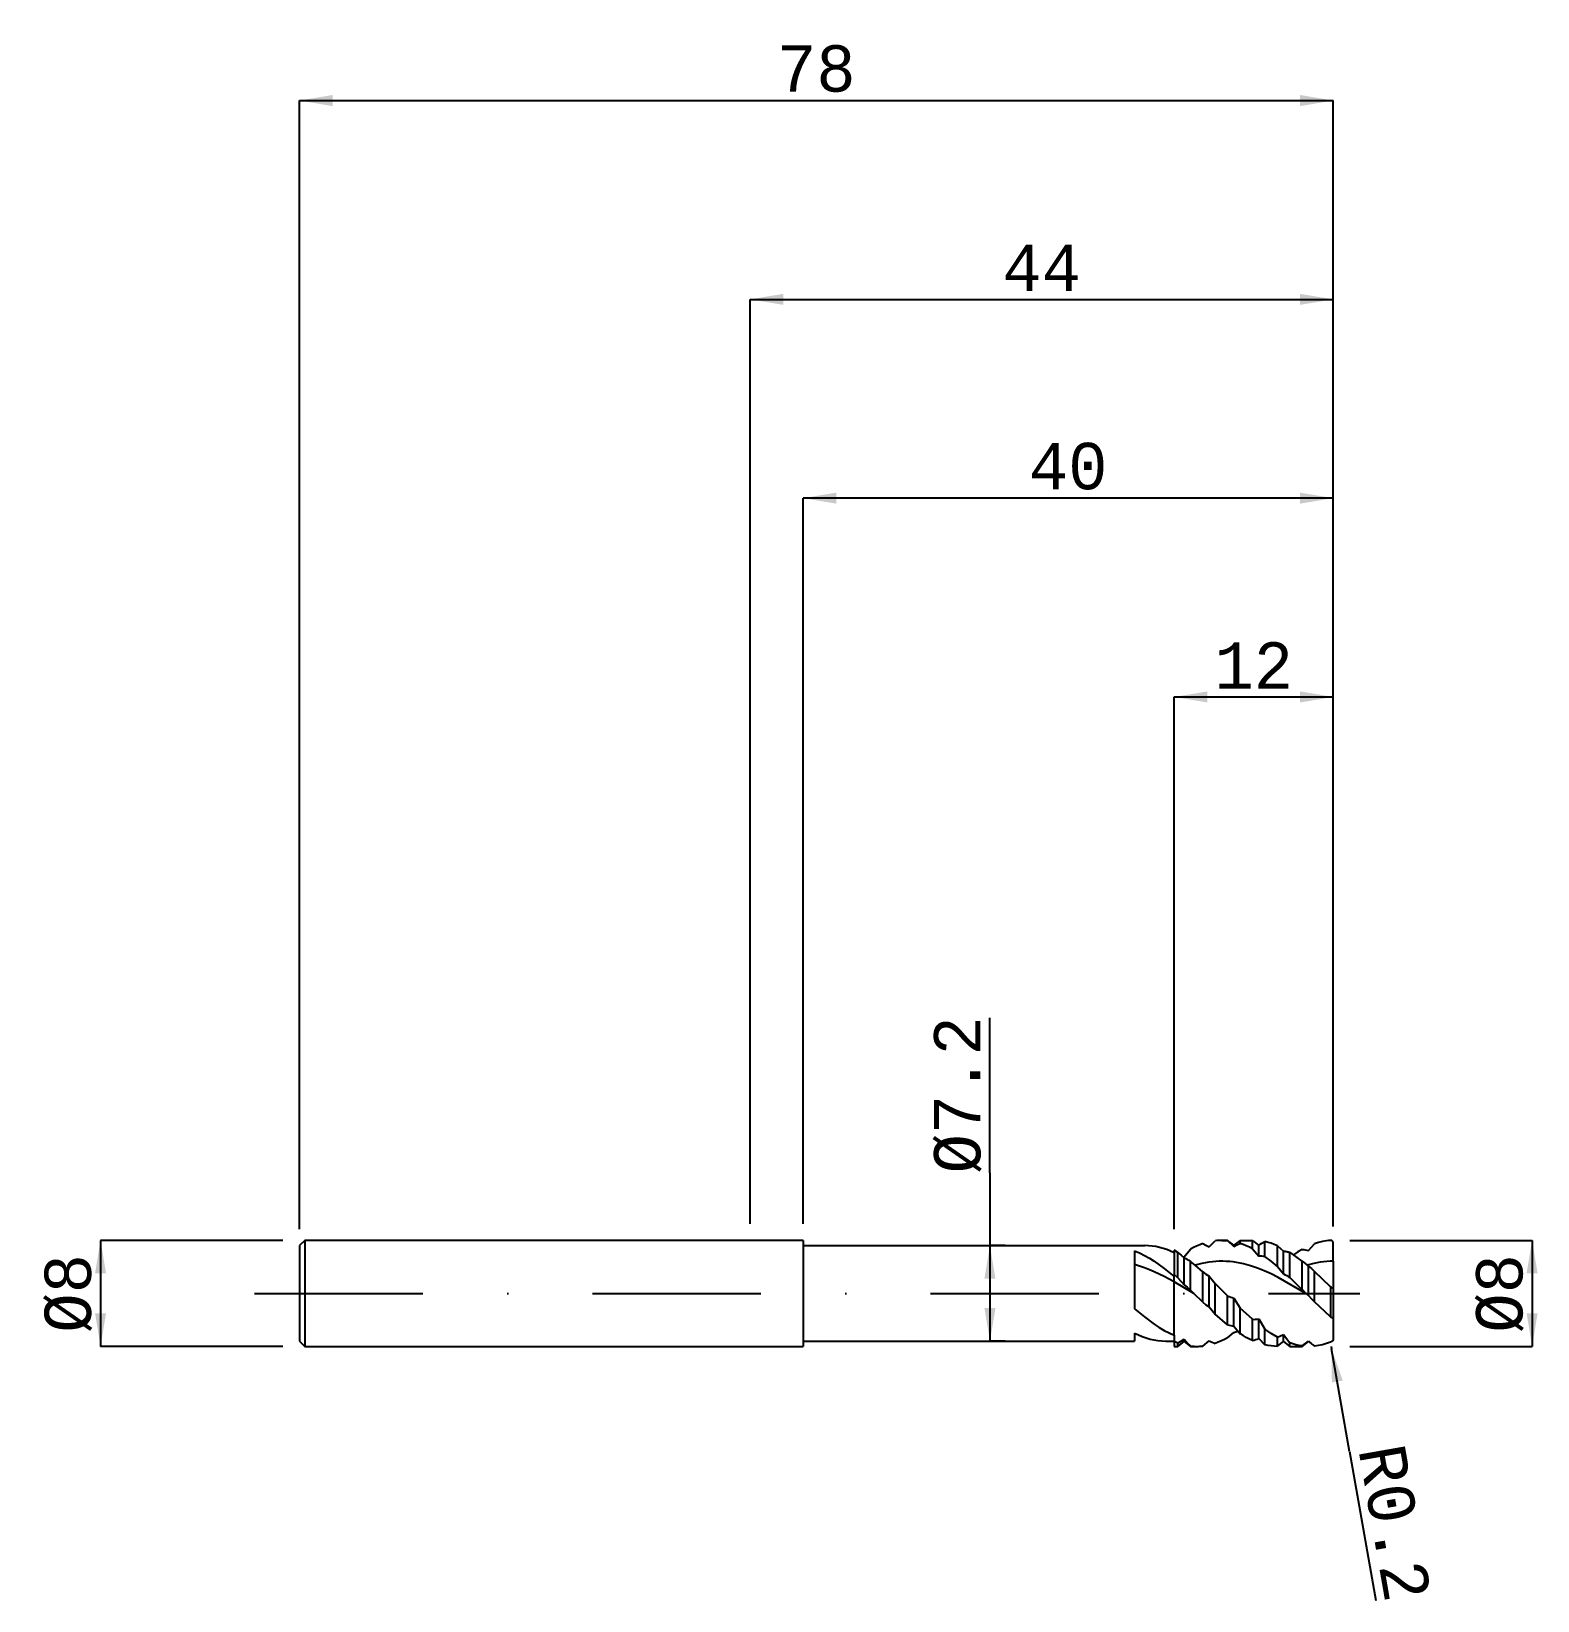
# Model space of a CAD drawing. Extents: x -54 to 59, y -23 to 95.
import ezdxf

# ---------------------------------------------------------------- set-up
doc = ezdxf.new("R2010")
doc.units = 0
doc.linetypes.add('CENTER', pattern=[25.4, 12.7, -6.35, 0, -6.35])
for name, color, linetype in [('1', 4, 'Continuous'), ('2', 7, 'Continuous'), ('4', 2, 'CENTER'), ('SK1', 4, 'Continuous'), ('SK2', 7, 'Continuous'), ('SK4', 2, 'CENTER')]:
    doc.layers.add(name, color=color, linetype=linetype)
doc.styles.get("Standard").update_dxf_attribs({"font": 'Monospac821 BT', "height": 3.5})
doc.dimstyles.get("Standard").update_dxf_attribs({"dimtxt": 3.5, "dimasz": 2.5, "dimexe": 0, "dimexo": 1.25, "dimtad": 1, "dimtoh": 1, "dimdsep": 46, "dimtxsty": 'STANDARD', "dimsah": 1, "dimcen": 0.09, "dimazin": 2, "dimtp": 1, "dimtm": 1, "dimtfac": 1, "dimtdec": 4, "dimtofl": 0, "dimtmove": 0, "dimatfit": 3, "dimfxl": 1, "dimtolj": 1, "dimtzin": 0, "dimarcsym": 0})

# ---------------------------------------------------------------- blocks, each defined once
blk = doc.blocks.new('VDDIM_DEFAULT')
at = {"linetype": 'Continuous', "lineweight": -2, "extrusion": (0, 0, -1)}
blk.add_hatch(color=0, dxfattribs=at).paths.add_polyline_path([(0, 0), (1, -0.1665), (1, 0.1665)], flags=0)
blk = doc.blocks.new('*D3BAE')
at = {"layer": '2'}
for p, q in [((45.25, 4), (59, 4)), ((59, 4), (59, -4)), ((45.25, -4), (59, -4))]:
    blk.add_line(p, q, dxfattribs=at)
at = {"layer": '2', "xscale": 2.5, "yscale": 2.5}
for p, rotation in [((59, 4), 90), ((59, -4), 270)]:
    blk.add_blockref('VDDIM_DEFAULT', p, dxfattribs=dict(at, rotation=rotation))
at = {"layer": '2', "insert": (58.375, 0), "char_height": 3.5, "attachment_point": 8, "rotation": 90}
blk.add_mtext('Ø8', dxfattribs=at)
blk = doc.blocks.new('*D3BAF')
at = {"layer": '2'}
for p, q in [((0, 75), (44, 75)), ((0, 5.25), (0, 75)), ((44, 5.05), (44, 75))]:
    blk.add_line(p, q, dxfattribs=at)
at = {"layer": '2', "xscale": 2.5, "yscale": 2.5, "rotation": 180}
blk.add_blockref('VDDIM_DEFAULT', (0, 75), dxfattribs=at)
at = {"layer": '2', "xscale": 2.5, "yscale": 2.5}
blk.add_blockref('VDDIM_DEFAULT', (44, 75), dxfattribs=at)
at = {"layer": '2', "insert": (22, 75.62), "char_height": 3.5, "attachment_point": 8}
blk.add_mtext('44', dxfattribs=at)
blk = doc.blocks.new('*D3BB0')
at = {"layer": '2'}
for p, q in [((32, 45), (44, 45)), ((32, 4.85), (32, 45)), ((44, 5.05), (44, 45))]:
    blk.add_line(p, q, dxfattribs=at)
at = {"layer": '2', "xscale": 2.5, "yscale": 2.5, "rotation": 180}
blk.add_blockref('VDDIM_DEFAULT', (32, 45), dxfattribs=at)
at = {"layer": '2', "xscale": 2.5, "yscale": 2.5}
blk.add_blockref('VDDIM_DEFAULT', (44, 45), dxfattribs=at)
at = {"layer": '2', "insert": (38, 45.62), "char_height": 3.5, "attachment_point": 8}
blk.add_mtext('12', dxfattribs=at)
blk = doc.blocks.new('*D3BB1')
at = {"layer": 'SK2'}
for p, q in [((-49, 4), (-49, -4)), ((-35.25, 4), (-49, 4)), ((-35.25, -4), (-49, -4))]:
    blk.add_line(p, q, dxfattribs=at)
at = {"layer": 'SK2', "xscale": 2.5, "yscale": 2.5}
for p, rotation in [((-49, 4), 90), ((-49, -4), 270)]:
    blk.add_blockref('VDDIM_DEFAULT', p, dxfattribs=dict(at, rotation=rotation))
at = {"layer": 'SK2', "insert": (-49.625, 0), "char_height": 3.5, "attachment_point": 8, "rotation": 90}
blk.add_mtext('Ø8', dxfattribs=at)
blk = doc.blocks.new('*D3BB2')
at = {"layer": 'SK2'}
for p, q in [((-34, 90), (44, 90)), ((-34, 4.85), (-34, 90)), ((44, 5.05), (44, 90))]:
    blk.add_line(p, q, dxfattribs=at)
at = {"layer": 'SK2', "xscale": 2.5, "yscale": 2.5, "rotation": 180}
blk.add_blockref('VDDIM_DEFAULT', (-34, 90), dxfattribs=at)
at = {"layer": 'SK2', "xscale": 2.5, "yscale": 2.5}
blk.add_blockref('VDDIM_DEFAULT', (44, 90), dxfattribs=at)
at = {"layer": 'SK2', "insert": (5, 90.62), "char_height": 3.5, "attachment_point": 8}
blk.add_mtext('78', dxfattribs=at)
blk = doc.blocks.new('*D3BB3')
at = {"layer": '2'}
for p, q in [((18.1, 9.09), (18.1, 20.79)), ((18.1, 9.09), (18.1, -3.6)), ((18.1, 3.6), (18.1, -3.6)), ((19.25, 3.6), (18.1, 3.6)), ((19.25, -3.6), (18.1, -3.6))]:
    blk.add_line(p, q, dxfattribs=at)
at = {"layer": '2', "xscale": 2.5, "yscale": 2.5}
for p, rotation in [((18.1, 3.6), 90), ((18.1, -3.6), 270)]:
    blk.add_blockref('VDDIM_DEFAULT', p, dxfattribs=dict(at, rotation=rotation))
at = {"layer": '2', "insert": (17.48, 9.05), "char_height": 3.5, "attachment_point": 7, "rotation": 90}
blk.add_mtext('Ø7.2', dxfattribs=at)
blk = doc.blocks.new('*D3BB4')
at = {"layer": '2'}
for p, q in [((44, 60), (4, 60)), ((4, 5.25), (4, 60)), ((44, 5.05), (44, 60))]:
    blk.add_line(p, q, dxfattribs=at)
at = {"layer": '2', "xscale": 2.5, "yscale": 2.5, "rotation": 180}
blk.add_blockref('VDDIM_DEFAULT', (4, 60), dxfattribs=at)
at = {"layer": '2', "xscale": 2.5, "yscale": 2.5}
blk.add_blockref('VDDIM_DEFAULT', (44, 60), dxfattribs=at)
at = {"layer": '2', "insert": (24, 60.62), "char_height": 3.5, "attachment_point": 8}
blk.add_mtext('40', dxfattribs=at)
blk = doc.blocks.new('*D3BB5')
at = {"layer": '2'}
for p, q in [((43.83, -4), (43.87, -4.19)), ((45.23, -11.92), (43.87, -4.19)), ((45.23, -11.92), (47.22, -23.18))]:
    blk.add_line(p, q, dxfattribs=at)
at = {"layer": '2', "xscale": 2.5, "yscale": 2.5, "rotation": 460.00000129}
blk.add_blockref('VDDIM_DEFAULT', (43.87, -4.19), dxfattribs=at)
at = {"layer": '2', "insert": (45.84, -11.78), "char_height": 3.5, "attachment_point": 7, "rotation": 280}
blk.add_mtext('R0.2', dxfattribs=at)

msp = doc.modelspace()

# ---------------------------------------------------------------- linework, layer by layer
at = {"layer": '1'}
for p, q in [((4, 4), (0, 4)), ((4, 4), (4, -4)), ((4, 3.6), (29.78, 3.6)), ((30.058, 3.592), (29.78, 3.6)), ((30.335, 3.566), (30.058, 3.592)), ((30.613, 3.524), (30.335, 3.566)), ((29, 3.22), (29.375, 3.057)), ((29, 3.22), (29, -1.168)), ((29.375, 3.057), (29.75, 2.868)), ((29.75, 2.868), (30.125, 2.654)), ((30.125, 2.654), (30.5, 2.417)), ((30.5, 2.417), (30.875, 2.159)), ((30.89, 3.465), (30.613, 3.524)), ((31.168, 3.39), (30.89, 3.465)), ((31.445, 3.299), (31.168, 3.39)), ((31.723, 3.192), (31.445, 3.299)), ((32, 3.07), (31.723, 3.192)), ((29.375, 2.058), (29, 2.168)), ((29.75, 1.931), (29.375, 2.058)), ((30.125, 1.787), (29.75, 1.931)), ((30.5, 1.627), (30.125, 1.787)), ((31.25, 1.268), (30.5, 1.627)), ((30.875, 2.159), (31.25, 1.883)), ((31.25, 1.883), (32, 1.284)), ((32, 0.865), (31.25, 1.268)), ((32, 0.865), (32, 1.284)), ((32, -3.163), (32, 0.865)), ((29, -1.168), (29.75, -1.777)), ((29.75, -1.777), (30.5, -2.324)), ((30.5, -2.324), (30.875, -2.569)), ((29, -3.004), (29.295, -3.141)), ((29, -3.004), (29, -3.6)), ((29.295, -3.141), (29.589, -3.261)), ((29.589, -3.261), (29.884, -3.363)), ((29.884, -3.363), (30.179, -3.448)), ((30.179, -3.448), (30.474, -3.514)), ((30.474, -3.514), (30.768, -3.562)), ((30.875, -2.569), (31.25, -2.792)), ((31.25, -2.792), (31.625, -2.99)), ((31.625, -2.99), (32, -3.163)), ((0, -4), (4, -4)), ((4, -3.6), (29, -3.6)), ((30.768, -3.562), (31.063, -3.59)), ((31.063, -3.59), (31.358, -3.6)), ((31.358, -3.6), (32, -3.6))]:
    msp.add_line(p, q, dxfattribs=at)
at = {"layer": '1', "color": 1}
for p, q in [((33.688, 3.565), (33.453, 3.454)), ((33.922, 3.664), (33.688, 3.565)), ((34.156, 3.751), (33.922, 3.664)), ((34.156, 3.751), (34.389, 3.647)), ((34.389, 3.647), (34.625, 3.522)), ((34.625, 3.522), (35.094, 3.97)), ((35.589, 4), (36.031, 4)), ((36.5, 3.625), (36.031, 4)), ((36.031, 3.976), (36.031, 4)), ((36.031, 3.976), (36.5, 3.533)), ((36.969, 4), (36.5, 3.625)), ((36.5, 3.533), (36.736, 3.661)), ((36.5, 3.533), (36.5, 3.625)), ((36.736, 3.661), (36.969, 3.769)), ((36.969, 4), (37.906, 4)), ((36.969, 3.769), (36.969, 4)), ((37.203, 3.685), (36.969, 3.769)), ((37.438, 3.588), (37.203, 3.685)), ((37.672, 3.48), (37.438, 3.588)), ((38.003, 3.922), (37.906, 4)), ((37.906, 3.36), (37.906, 4)), ((38.003, 3.922), (38.375, 3.622)), ((38.375, 3.622), (38.492, 3.705)), ((38.375, 2.796), (38.375, 3.622)), ((38.492, 3.705), (38.61, 3.78)), ((38.61, 3.78), (38.727, 3.846)), ((38.727, 3.846), (38.844, 3.903)), ((39.078, 3.846), (38.844, 3.903)), ((38.844, 2.77), (38.844, 3.903)), ((39.313, 3.776), (39.078, 3.846)), ((39.547, 3.693), (39.313, 3.776)), ((39.781, 3.597), (39.547, 3.693)), ((39.781, 3.597), (40.25, 3.177)), ((39.781, 2.033), (39.781, 3.597)), ((42.125, 3.221), (42.594, 3.743)), ((42.895, 3.838), (42.594, 3.743)), ((43.197, 3.911), (42.895, 3.838)), ((43.348, 3.94), (43.197, 3.911)), ((43.498, 3.963), (43.348, 3.94)), ((43.649, 3.98), (43.498, 3.963)), ((43.8, 3.992), (43.649, 3.98)), ((43.808, 3.993), (43.8, 3.992)), ((43.817, 3.993), (43.808, 3.993)), ((43.825, 3.992), (43.817, 3.993)), ((43.834, 3.991), (43.825, 3.992)), ((43.842, 3.99), (43.834, 3.991)), ((43.85, 3.989), (43.842, 3.99)), ((43.859, 3.987), (43.85, 3.989)), ((43.867, 3.984), (43.859, 3.987)), ((43.875, 3.982), (43.867, 3.984)), ((43.883, 3.979), (43.875, 3.982)), ((43.891, 3.975), (43.883, 3.979)), ((43.899, 3.971), (43.891, 3.975)), ((43.907, 3.967), (43.899, 3.971)), ((43.914, 3.962), (43.907, 3.967)), ((43.922, 3.957), (43.914, 3.962)), ((43.929, 3.951), (43.922, 3.957)), ((43.936, 3.945), (43.929, 3.951)), ((43.943, 3.938), (43.936, 3.945)), ((43.95, 3.931), (43.943, 3.938)), ((43.957, 3.923), (43.95, 3.931)), ((43.963, 3.915), (43.957, 3.923)), ((43.969, 3.907), (43.963, 3.915)), ((43.974, 3.898), (43.969, 3.907)), ((43.979, 3.888), (43.974, 3.898)), ((43.984, 3.878), (43.979, 3.888)), ((43.988, 3.868), (43.984, 3.878)), ((43.991, 3.857), (43.988, 3.868)), ((43.994, 3.846), (43.991, 3.857)), ((43.997, 3.835), (43.994, 3.846)), ((43.999, 3.823), (43.997, 3.835)), ((44, 3.812), (43.999, 3.823)), ((44, 3.8), (44, 3.812)), ((44, 2.424), (44, 3.8)), ((32, 3.253), (32, 1.427)), ((32.281, 3.084), (32, 3.253)), ((32.281, 1.163), (32.281, 3.084)), ((32.281, 3.084), (32.513, 2.875)), ((32.513, 2.875), (32.75, 2.677)), ((32.64, 2.767), (32.75, 2.766)), ((32.75, 2.766), (33.219, 3.331)), ((32.75, 0.646), (32.75, 2.677)), ((32.75, 2.677), (32.867, 2.624)), ((32.867, 2.624), (32.985, 2.563)), ((32.985, 2.563), (33.102, 2.493)), ((33.102, 2.493), (33.219, 2.415)), ((33.453, 3.454), (33.219, 3.331)), ((33.219, 0.252), (33.219, 2.415)), ((33.571, 2.128), (33.219, 2.415)), ((34.878, 2.387), (34.617, 2.354)), ((35.139, 2.409), (34.878, 2.387)), ((35.401, 2.421), (35.139, 2.409)), ((35.662, 2.424), (35.401, 2.421)), ((35.923, 2.416), (35.662, 2.424)), ((36.185, 2.398), (35.923, 2.416)), ((36.446, 2.37), (36.185, 2.398)), ((36.708, 2.332), (36.446, 2.37)), ((37.906, 3.36), (37.672, 3.48)), ((37.906, 3.36), (38.375, 2.796)), ((39.313, 2.418), (38.844, 2.77)), ((39.781, 2.033), (39.313, 2.418)), ((40.25, 1.468), (40.25, 3.177)), ((40.25, 3.177), (40.309, 3.176)), ((40.309, 3.176), (40.367, 3.172)), ((40.367, 3.172), (40.426, 3.165)), ((40.426, 3.165), (40.485, 3.156)), ((40.485, 3.156), (40.543, 3.145)), ((40.543, 3.145), (40.602, 3.132)), ((40.602, 3.132), (40.66, 3.116)), ((40.66, 3.116), (40.719, 3.099)), ((41.188, 2.785), (40.719, 3.099)), ((40.719, 1.186), (40.719, 3.099)), ((41.329, 3.126), (41.001, 2.914)), ((41.656, 2.434), (41.188, 2.785)), ((41.656, 3.318), (41.329, 3.126)), ((41.656, 3.318), (41.772, 3.303)), ((41.656, 0.275), (41.656, 2.434)), ((41.656, 2.434), (41.843, 2.276)), ((41.772, 3.303), (41.889, 3.281)), ((41.889, 3.281), (42.006, 3.254)), ((42.006, 3.254), (42.125, 3.221)), ((43.262, 2.378), (43.016, 2.345)), ((43.508, 2.402), (43.262, 2.378)), ((43.754, 2.418), (43.508, 2.402)), ((44, 2.424), (43.754, 2.418)), ((44, 2.424), (44, 0.407)), ((32.281, 1.163), (32, 1.427)), ((32, 1.284), (32, 1.427)), ((32, 0.865), (32, 1.284)), ((34.094, 2.26), (33.571, 2.128)), ((34.156, 1.617), (33.571, 2.128)), ((34.355, 2.312), (34.094, 2.26)), ((34.156, -0.673), (34.156, 1.617)), ((34.156, 1.617), (34.388, 1.449)), ((34.617, 2.354), (34.355, 2.312)), ((34.388, 1.449), (34.625, 1.299)), ((34.625, -1.019), (34.625, 1.299)), ((34.625, 1.299), (34.86, 1.029)), ((36.969, 2.284), (36.708, 2.332)), ((37.23, 2.227), (36.969, 2.284)), ((37.753, 2.084), (37.23, 2.227)), ((38.276, 1.907), (37.753, 2.084)), ((38.798, 1.698), (38.276, 1.907)), ((39.321, 1.461), (38.798, 1.698)), ((39.844, 1.199), (39.321, 1.461)), ((39.781, 2.033), (40.25, 1.468)), ((41.935, 0), (39.844, 1.199)), ((40.25, 1.468), (40.369, 1.406)), ((40.369, 1.406), (40.486, 1.338)), ((40.486, 1.338), (40.603, 1.265)), ((40.603, 1.265), (40.719, 1.186)), ((41.656, 0.275), (40.719, 1.186)), ((41.843, 2.276), (42.033, 2.128)), ((42.524, 2.253), (42.033, 2.128)), ((42.033, 2.128), (42.125, 2.06)), ((42.125, -0.171), (42.125, 2.06)), ((42.125, 2.06), (42.242, 1.967)), ((42.242, 1.967), (42.36, 1.865)), ((42.36, 1.865), (42.477, 1.756)), ((42.477, 1.756), (42.594, 1.639)), ((43.016, 2.345), (42.524, 2.253)), ((43.8, 0.493), (42.594, 1.639)), ((42.594, -0.65), (42.594, 1.639)), ((32, -3.163), (32, 0.865)), ((33.473, 0), (32, 0.865)), ((32.281, 1.163), (32.514, 0.898)), ((32.514, 0.898), (32.75, 0.646)), ((32.75, 0.646), (32.986, 0.459)), ((32.986, 0.459), (33.219, 0.252)), ((33.473, 0), (33.219, 0.252)), ((34.156, -0.673), (33.473, 0)), ((34.86, 1.029), (35.094, 0.732)), ((36.031, -0.192), (35.094, 0.732)), ((35.094, -1.562), (35.094, 0.732)), ((41.935, 0), (42.125, -0.171)), ((43.8, 0.493), (43.8, -1.782)), ((43.839, 0.457), (43.8, 0.493)), ((43.872, 0.429), (43.839, 0.457)), ((43.889, 0.416), (43.872, 0.429)), ((43.906, 0.404), (43.889, 0.416)), ((43.923, 0.394), (43.906, 0.404)), ((43.931, 0.39), (43.923, 0.394)), ((43.939, 0.386), (43.931, 0.39)), ((43.947, 0.383), (43.939, 0.386)), ((43.954, 0.38), (43.947, 0.383)), ((43.957, 0.379), (43.954, 0.38)), ((43.961, 0.379), (43.957, 0.379)), ((43.964, 0.378), (43.961, 0.379)), ((43.967, 0.377), (43.964, 0.378)), ((43.97, 0.377), (43.967, 0.377)), ((43.973, 0.377), (43.97, 0.377)), ((43.976, 0.377), (43.973, 0.377)), ((43.977, 0.377), (43.976, 0.377)), ((43.978, 0.377), (43.977, 0.377)), ((43.979, 0.378), (43.978, 0.377)), ((43.981, 0.378), (43.979, 0.378)), ((43.982, 0.378), (43.981, 0.378)), ((43.983, 0.378), (43.982, 0.378)), ((43.984, 0.379), (43.983, 0.378)), ((43.985, 0.379), (43.984, 0.379)), ((43.986, 0.379), (43.985, 0.379)), ((43.987, 0.38), (43.986, 0.379)), ((43.988, 0.38), (43.987, 0.38)), ((43.989, 0.381), (43.988, 0.38)), ((43.99, 0.382), (43.989, 0.381)), ((43.991, 0.382), (43.99, 0.382)), ((43.992, 0.384), (43.991, 0.383)), ((43.991, 0.383), (43.991, 0.382)), ((43.993, 0.384), (43.992, 0.384)), ((43.994, 0.386), (43.993, 0.385)), ((43.993, 0.385), (43.993, 0.384)), ((43.995, 0.387), (43.994, 0.386)), ((43.996, 0.388), (43.995, 0.388)), ((43.995, 0.388), (43.995, 0.387)), ((43.997, 0.39), (43.996, 0.389)), ((43.996, 0.389), (43.996, 0.388)), ((43.998, 0.392), (43.997, 0.391)), ((43.997, 0.391), (43.997, 0.39)), ((43.999, 0.395), (43.998, 0.393)), ((43.998, 0.393), (43.998, 0.392)), ((44, 0.4), (43.999, 0.398)), ((43.999, 0.398), (43.999, 0.395)), ((44, 0.407), (44, -1.859)), ((44, 0.407), (44, 0.405)), ((44, 0.405), (44, 0.402)), ((44, 0.402), (44, 0.4)), ((34.156, -0.673), (34.389, -0.857)), ((34.389, -0.857), (34.506, -0.941)), ((34.506, -0.941), (34.625, -1.019)), ((34.625, -1.019), (35.094, -1.562)), ((36.031, -2.367), (36.031, -0.192)), ((36.031, -0.192), (36.147, -0.241)), ((36.147, -0.241), (36.263, -0.284)), ((36.263, -0.284), (36.381, -0.321)), ((36.381, -0.321), (36.5, -0.353)), ((36.5, -2.469), (36.5, -0.353)), ((36.5, -0.353), (36.969, -1.105)), ((36.969, -3.045), (36.969, -1.105)), ((37.906, -1.96), (36.969, -1.105)), ((42.125, -0.171), (42.361, -0.402)), ((42.361, -0.402), (42.594, -0.65)), ((43.8, -1.782), (42.594, -0.65)), ((36.031, -2.367), (35.094, -1.562)), ((37.906, -3.56), (37.906, -1.96)), ((38.375, -3.396), (38.375, -1.931)), ((38.375, -1.931), (38.844, -2.709)), ((43.824, -1.803), (43.8, -1.782)), ((43.848, -1.822), (43.824, -1.803)), ((43.881, -1.845), (43.848, -1.822)), ((43.897, -1.856), (43.881, -1.845)), ((43.913, -1.865), (43.897, -1.856)), ((43.927, -1.872), (43.913, -1.865)), ((43.935, -1.876), (43.927, -1.872)), ((43.942, -1.878), (43.935, -1.876)), ((43.948, -1.881), (43.942, -1.878)), ((43.955, -1.883), (43.948, -1.881)), ((43.961, -1.884), (43.955, -1.883)), ((43.964, -1.885), (43.961, -1.884)), ((43.967, -1.885), (43.964, -1.885)), ((43.97, -1.885), (43.967, -1.885)), ((43.973, -1.885), (43.97, -1.885)), ((43.975, -1.885), (43.973, -1.885)), ((43.978, -1.885), (43.975, -1.885)), ((43.98, -1.885), (43.978, -1.885)), ((43.981, -1.885), (43.98, -1.885)), ((43.983, -1.884), (43.981, -1.885)), ((43.984, -1.884), (43.983, -1.884)), ((43.985, -1.884), (43.984, -1.884)), ((43.986, -1.883), (43.985, -1.884)), ((43.987, -1.883), (43.986, -1.883)), ((43.988, -1.883), (43.987, -1.883)), ((43.989, -1.882), (43.988, -1.883)), ((43.99, -1.881), (43.989, -1.882)), ((43.991, -1.881), (43.99, -1.881)), ((43.992, -1.88), (43.991, -1.88)), ((43.991, -1.88), (43.991, -1.881)), ((43.993, -1.879), (43.992, -1.88)), ((43.994, -1.878), (43.993, -1.879)), ((43.995, -1.877), (43.994, -1.877)), ((43.994, -1.877), (43.994, -1.878)), ((43.996, -1.876), (43.995, -1.877)), ((43.997, -1.874), (43.996, -1.875)), ((43.996, -1.875), (43.996, -1.876)), ((43.998, -1.872), (43.997, -1.873)), ((43.997, -1.873), (43.997, -1.874)), ((43.999, -1.87), (43.998, -1.871)), ((43.998, -1.871), (43.998, -1.872)), ((44, -1.865), (43.999, -1.866)), ((43.999, -1.866), (43.999, -1.867)), ((43.999, -1.867), (43.999, -1.868)), ((43.999, -1.868), (43.999, -1.87)), ((44, -1.859), (44, -1.862)), ((44, -1.859), (44, -3.476)), ((44, -1.862), (44, -1.863)), ((44, -1.863), (44, -1.865)), ((32, -3.163), (32, -3.642)), ((32.281, -3.748), (32.75, -3.455)), ((32.75, -3.455), (32.985, -3.726)), ((32.75, -3.625), (32.75, -3.455)), ((35.797, -3.484), (35.563, -3.592)), ((36.031, -3.364), (35.797, -3.484)), ((36.031, -3.364), (36.5, -2.948)), ((36.5, -2.469), (36.969, -3.045)), ((36.5, -2.948), (36.578, -2.93)), ((36.578, -2.93), (36.656, -2.907)), ((36.656, -2.907), (36.734, -2.88)), ((36.734, -2.88), (36.812, -2.85)), ((37.203, -3.19), (36.969, -3.045)), ((37.438, -3.325), (37.203, -3.19)), ((37.672, -3.448), (37.438, -3.325)), ((37.906, -3.56), (37.672, -3.448)), ((37.906, -3.56), (38.022, -3.527)), ((38.022, -3.527), (38.139, -3.489)), ((38.139, -3.489), (38.256, -3.445)), ((38.256, -3.445), (38.375, -3.396)), ((38.375, -3.396), (38.844, -3.884)), ((38.844, -3.884), (38.844, -2.709)), ((39.313, -3.032), (38.844, -2.709)), ((39.781, -3.313), (39.313, -3.032)), ((39.781, -3.313), (40.013, -3.215)), ((39.781, -4), (39.781, -3.313)), ((40.013, -3.215), (40.25, -3.1)), ((40.25, -3.1), (40.719, -3.74)), ((40.25, -3.625), (40.25, -3.1)), ((43.974, -3.549), (43.969, -3.557)), ((43.983, -3.534), (43.971, -3.554)), ((43.979, -3.541), (43.974, -3.549)), ((43.983, -3.534), (43.979, -3.541)), ((43.989, -3.523), (43.983, -3.534)), ((43.987, -3.527), (43.983, -3.534)), ((43.99, -3.519), (43.987, -3.527)), ((43.992, -3.516), (43.989, -3.523)), ((43.993, -3.512), (43.99, -3.519)), ((43.993, -3.512), (43.992, -3.514)), ((43.992, -3.514), (43.992, -3.516)), ((43.997, -3.498), (43.993, -3.512)), ((43.995, -3.506), (43.993, -3.512)), ((43.997, -3.499), (43.995, -3.506)), ((44, -3.476), (43.997, -3.498)), ((43.998, -3.493), (43.997, -3.499)), ((43.999, -3.487), (43.998, -3.493)), ((44, -3.481), (43.999, -3.487)), ((44, -3.476), (44, -3.481)), ((32, -3.642), (32, -4)), ((32.281, -3.748), (32, -3.642)), ((32, -4), (32.281, -4)), ((32.281, -4), (32.75, -3.625)), ((32.281, -4), (32.281, -3.748)), ((32.281, -4), (32.281, -4)), ((32.75, -3.625), (33.219, -4)), ((32.985, -3.726), (33.219, -3.969)), ((33.219, -4), (33.219, -3.969)), ((33.219, -4), (33.219, -4)), ((33.219, -4), (33.722, -4)), ((34.156, -3.977), (34.625, -3.58)), ((34.625, -3.58), (34.742, -3.642)), ((34.742, -3.642), (34.86, -3.694)), ((34.86, -3.694), (34.977, -3.737)), ((34.977, -3.737), (35.094, -3.772)), ((35.328, -3.688), (35.094, -3.772)), ((35.563, -3.592), (35.328, -3.688)), ((39.078, -3.933), (38.844, -3.884)), ((39.313, -3.969), (39.078, -3.933)), ((39.547, -3.991), (39.313, -3.969)), ((39.781, -4), (39.547, -3.991)), ((39.781, -4), (39.819, -3.97)), ((39.819, -3.97), (40.25, -3.625)), ((40.25, -3.625), (40.719, -4)), ((40.953, -3.816), (40.719, -3.74)), ((40.719, -4), (40.719, -3.74)), ((40.719, -4), (40.719, -4)), ((40.719, -4), (41.656, -4)), ((41.188, -3.879), (40.953, -3.816)), ((41.422, -3.929), (41.188, -3.879)), ((41.656, -3.966), (41.422, -3.929)), ((41.656, -3.966), (42.125, -3.613)), ((41.656, -4), (42.125, -3.625)), ((41.656, -4), (41.656, -3.966)), ((41.656, -4), (41.656, -4)), ((42.125, -3.613), (42.328, -3.787)), ((42.125, -3.625), (42.125, -3.613)), ((42.125, -3.625), (42.328, -3.787)), ((42.745, -3.962), (42.594, -3.979)), ((42.895, -3.938), (42.745, -3.962)), ((43.197, -3.875), (42.895, -3.938)), ((43.498, -3.79), (43.197, -3.875)), ((43.8, -3.684), (43.498, -3.79)), ((43.822, -3.675), (43.8, -3.684)), ((43.822, -3.675), (43.8, -3.684)), ((43.844, -3.663), (43.822, -3.675)), ((43.828, -3.672), (43.822, -3.675)), ((43.837, -3.667), (43.828, -3.672)), ((43.841, -3.665), (43.837, -3.667)), ((43.86, -3.654), (43.841, -3.665)), ((43.86, -3.655), (43.844, -3.663)), ((43.88, -3.641), (43.86, -3.654)), ((43.875, -3.645), (43.86, -3.655)), ((43.891, -3.634), (43.875, -3.645)), ((43.9, -3.627), (43.88, -3.641)), ((43.907, -3.622), (43.891, -3.634)), ((43.904, -3.624), (43.9, -3.627)), ((43.92, -3.611), (43.904, -3.624)), ((43.922, -3.609), (43.907, -3.622)), ((43.939, -3.593), (43.92, -3.611)), ((43.937, -3.595), (43.922, -3.609)), ((43.95, -3.58), (43.937, -3.595)), ((43.956, -3.573), (43.939, -3.593)), ((43.963, -3.564), (43.95, -3.58)), ((43.971, -3.554), (43.956, -3.573)), ((43.969, -3.557), (43.963, -3.564))]:
    msp.add_line(p, q, dxfattribs=at)
for centre, radius, start, end in [((35.589, -0.109), 4.109, 90.00956, 96.92679), ((35.588, -0.113), 4.113, 83.80892, 89.9862), ((38.483, 0.508), 2.291, 80.93375, 92.69597), ((46.901, 5.298), 7.262, 223.75654, 226.84698), ((36.769, -0.107), 2.377, 251.92376, 263.50777), ((37.987, 0.515), 2.476, 268.13332, 279.01891), ((33.723, 0.11), 4.11, 262.95368, 269.98987), ((33.721, 0.112), 4.112, 270.0132, 276.07151), ((44.364, -1.25), 3.253, 231.24742, 237.02756)]:
    msp.add_arc(centre, radius, start, end, dxfattribs=at)
at = {"layer": '4'}
msp.add_line((-37.381, 0), (46, 0), dxfattribs=at)
at = {"layer": 'SK1'}
for p, q in [((-33.6, 4), (-34, 3.6)), ((-34, 3.6), (-34, -3.6)), ((0, 4), (-33.6, 4)), ((-33.6, 4), (-33.6, -4)), ((-34, -3.6), (-33.6, -4)), ((-33.6, -4), (0, -4))]:
    msp.add_line(p, q, dxfattribs=at)
at = {"layer": 'SK4'}
msp.add_line((-37.381, 0), (46, 0), dxfattribs=at)

# ---------------------------------------------------------------- dimensions: what is measured, and where the dimension line sits
at = {"layer": '2'}
for base, p1, p2, picture, middle in [((44, 75), (0, 4), (44, 3.8), '*D3BAF', (22, 77.415)), ((4, 60), (44, 3.8), (4, 4), '*D3BB4', (24, 62.431)), ((44, 45), (32, 3.6), (44, 3.8), '*D3BB0', (38, 47.391))]:
    dim = msp.add_linear_dim(base=base, p1=p1, p2=p2, dimstyle='STANDARD', dxfattribs=at)
    dim.commit()
    dim.dimension.update_dxf_attribs({"geometry": picture, "text_midpoint": middle})
dim = msp.add_linear_dim(base=(18.1, 5.453), p1=(18, 3.6), p2=(18, -3.6), angle=90, text='Ø<>', dimstyle='STANDARD', dxfattribs=at)
dim.commit()
dim.dimension.update_dxf_attribs({"geometry": '*D3BB3', "text_midpoint": (17.475, 9.053), "dimtype": 160})
dim = msp.add_linear_dim(base=(59, -4), p1=(44, 4), p2=(44, -4), angle=90, text='Ø<>', dimstyle='STANDARD', dxfattribs=at)
dim.commit()
dim.dimension.update_dxf_attribs({"geometry": '*D3BAE', "text_midpoint": (56.609, 0)})
dim = msp.add_radius_dim(center=(43.869, -4.194), mpoint=(43.835, -3.997), dimstyle='STANDARD', override={"dimse1": 1, "dimse2": 1}, dxfattribs=at)
dim.commit()
dim.dimension.update_dxf_attribs({"geometry": '*D3BB5', "text_midpoint": (45.227, -11.893), "dimtype": 164})
at = {"layer": 'SK2'}
dim = msp.add_linear_dim(base=(44, 90), p1=(-34, 3.6), p2=(44, 3.8), dimstyle='STANDARD', dxfattribs=at)
dim.commit()
dim.dimension.update_dxf_attribs({"geometry": '*D3BB2', "text_midpoint": (5, 92.391)})
dim = msp.add_linear_dim(base=(-49, -4), p1=(-34, 4), p2=(-34, -4), angle=90, text='Ø<>', dimstyle='STANDARD', dxfattribs=at)
dim.commit()
dim.dimension.update_dxf_attribs({"geometry": '*D3BB1', "text_midpoint": (-51.391, 0)})

doc.saveas('drawing.dxf')
